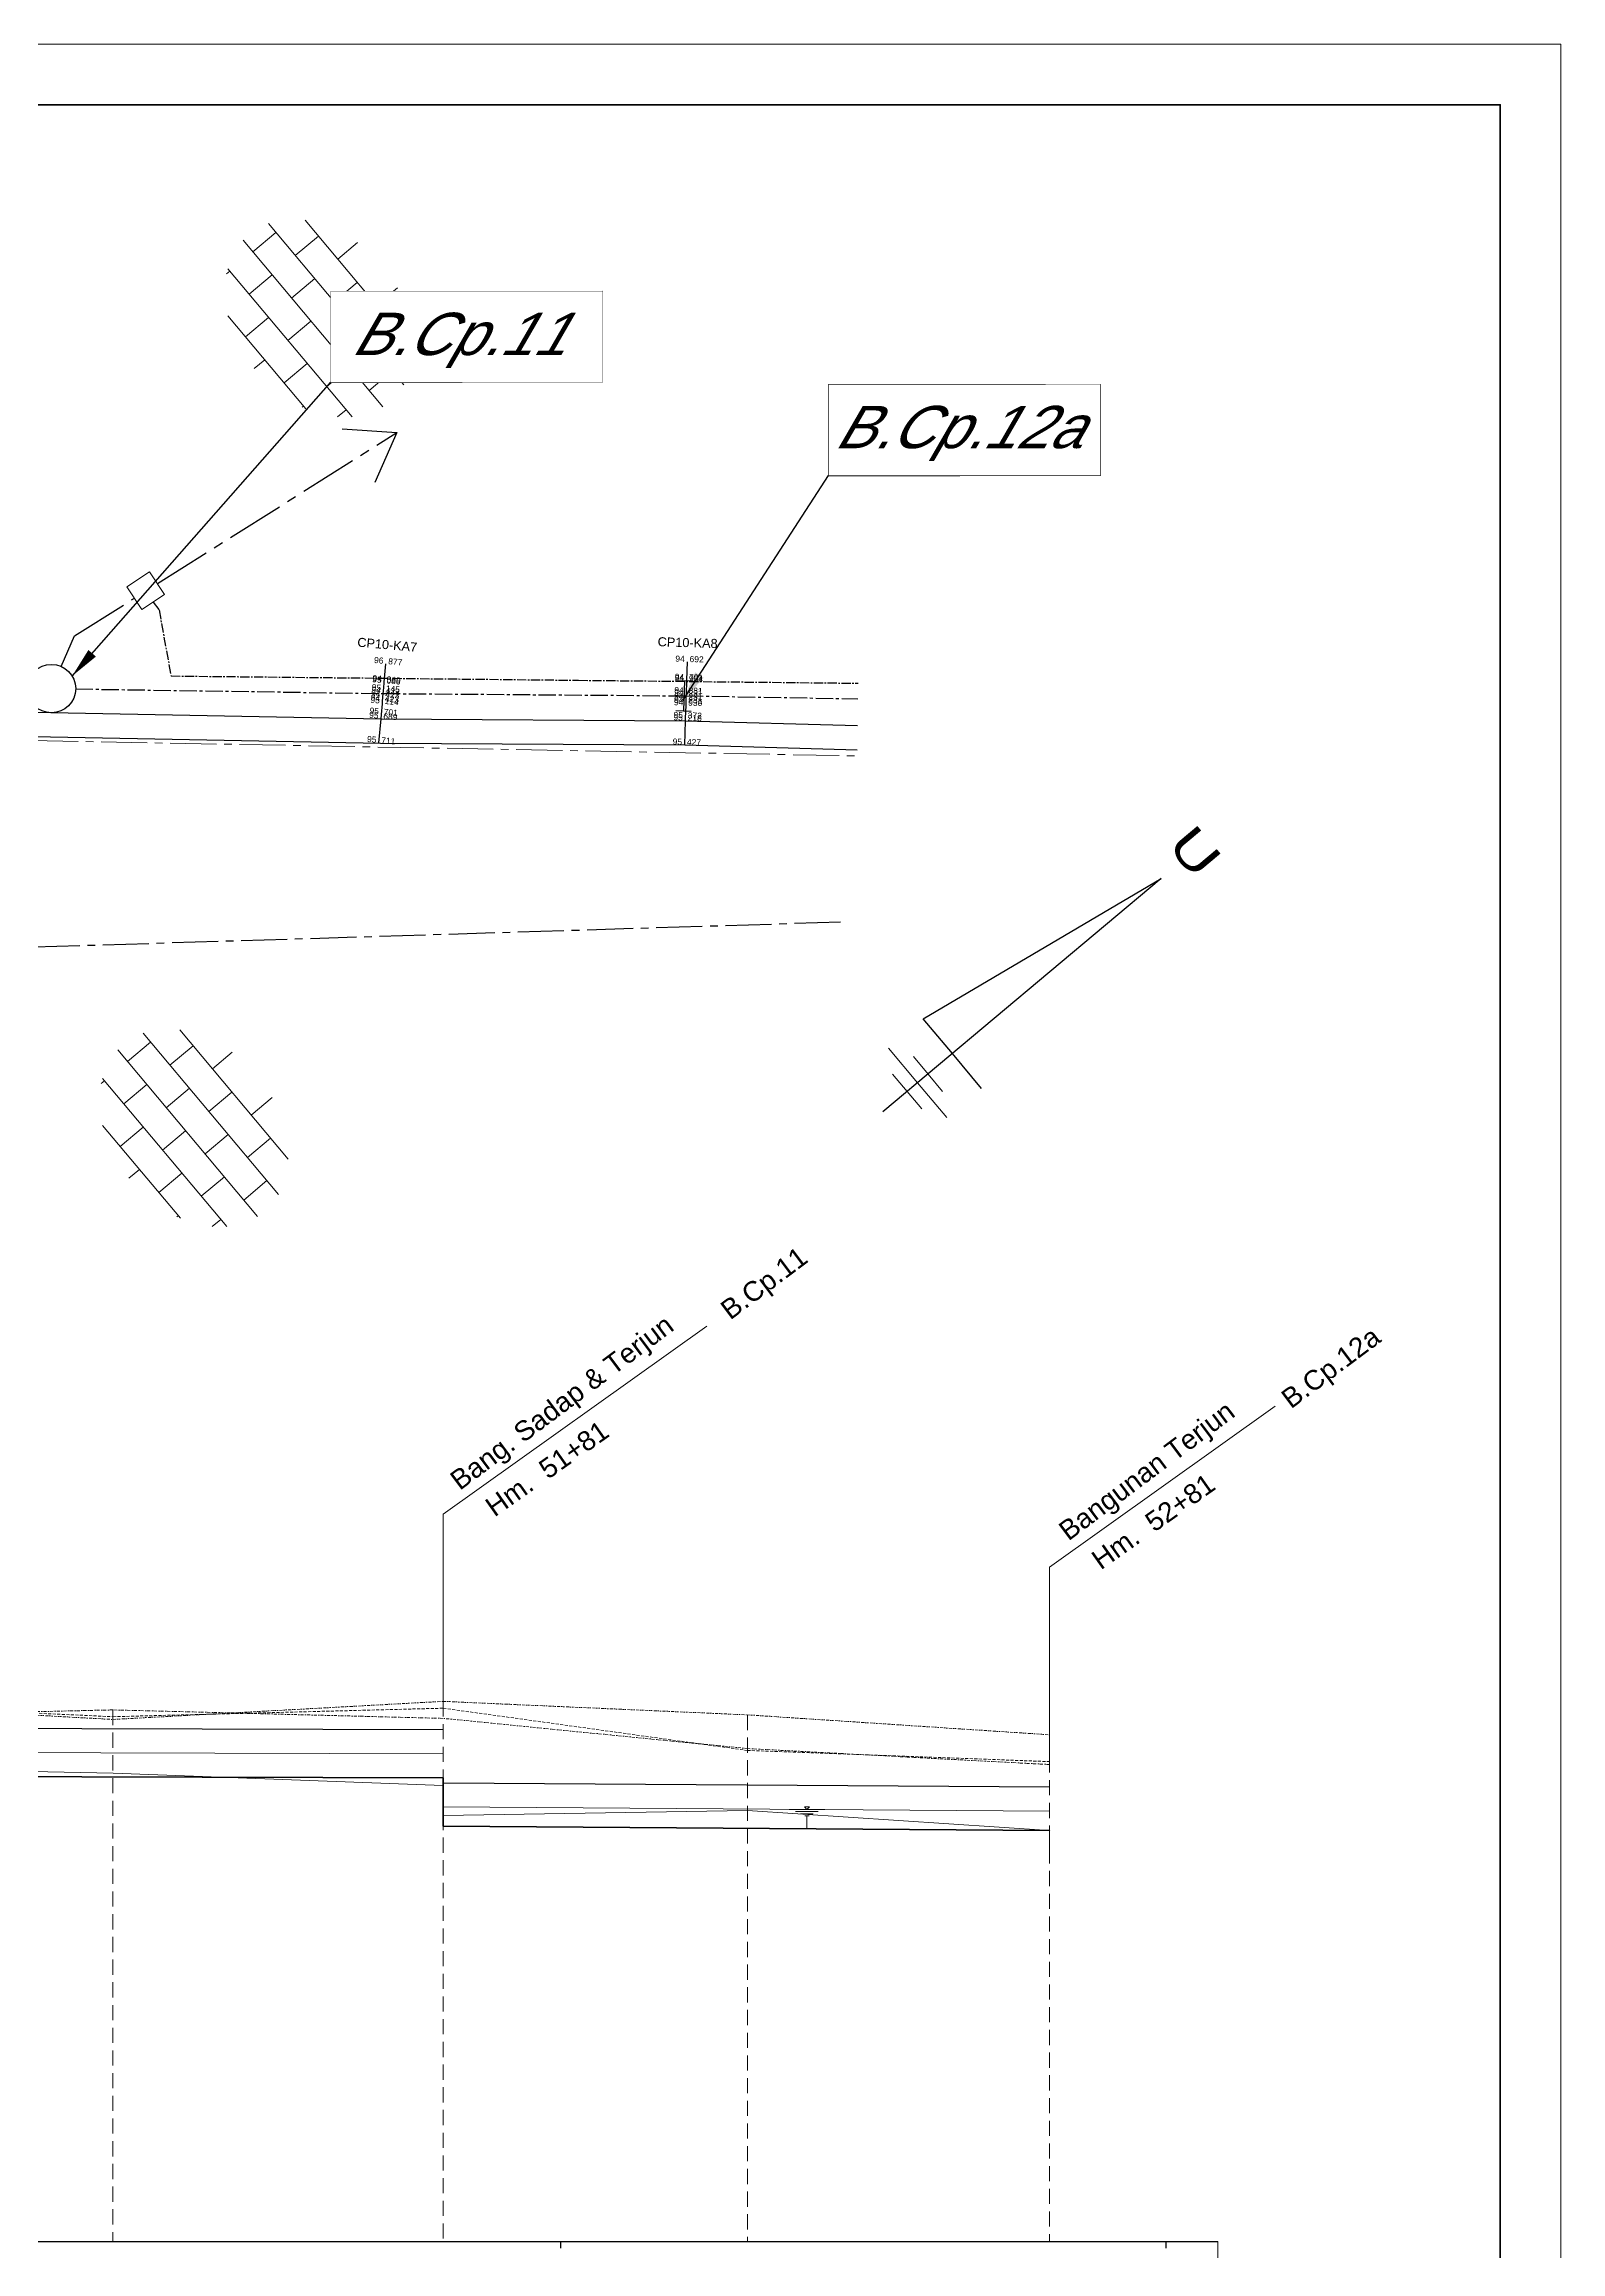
# Model space of a CAD drawing. Header units: inches. Extents: x 7 to 848, y 7 to 601.
# Drawn here: x 597 to 847.5, y 236.4 to 601.1 of the extents above; entities that cross this region are included whole.
import ezdxf
from ezdxf.enums import TextEntityAlignment as Align

# ---------------------------------------------------------------- set-up
doc = ezdxf.new("R2010")
doc.units = ezdxf.units.IN
doc.header["$MEASUREMENT"] = 0
doc.set_wipeout_variables(frame=1)
for name, pattern in [('CENTER2', [28.575, 19.05, -3.175, 3.175, -3.175]), ('DASHDOT', [1, 0.5, -0.25, 0, -0.25]), ('DASHED', [0.75, 0.5, -0.25]), ('DIVIDE', [1.25, 0.5, -0.25, 0, -0.25, 0, -0.25]), ('DIVIDE2', [15.875, 6.35, -3.175, 0, -3.175, 0, -3.175]), ('HIDDEN', [0.375, 0.25, -0.125]), ('HIDDEN2', [4.7625, 3.175, -1.5875])]:
    doc.linetypes.add(name, pattern=pattern)
for name, color, linetype, lineweight in [('arsir', 8, 'Continuous', 9), ('BANGUNAN', 5, 'Continuous', 20), ('Batas Petak', 52, 'DIVIDE2', 18), ('Boks baru', 94, 'Continuous', 30), ('Dsr-Sal', 182, 'Continuous', 35), ('formlong', 7, 'Continuous', 20), ('Grs-Air', 6, 'Continuous', 13), ('JALAN', 242, 'Continuous', 25), ('Kampung', 32, 'Continuous', 9), ('l1', 8, 'DASHED', 9), ('polygon', 6, 'CENTER2', 13), ('saluran kuarter', 5, 'CENTER2', 25), ('Saluran sekunder', 5, 'CENTER2', 40), ('Saluran tersier', 5, 'CENTER2', 25), ('SAWAH', 3, 'Continuous', 9), ('TANAH-ASLI', 82, 'Continuous', 15), ('Tanggul', 22, 'Continuous', 30), ('Tanggul kanan', 142, 'HIDDEN2', 20), ('Tanggul kiri', 30, 'DASHDOT', 18)]:
    doc.layers.add(name, color=color, linetype=linetype, lineweight=lineweight)
for name, color, linetype in [('cross', 7, 'Continuous'), ('hideobjects', 1, 'Continuous'), ('kop', 7, 'Continuous'), ('LOGO BM', 5, 'Continuous'), ('no-cross', 7, 'Continuous'), ('spotheight', 7, 'Continuous')]:
    doc.layers.add(name, color=color, linetype=linetype)
doc.layers.get('Batas Petak').off()
doc.styles.add('Arial TUR', font='arial.ttf')
doc.styles.get("Standard").update_dxf_attribs({"font": 'arial.ttf'})
doc.styles.add('Text', font='arial.ttf')
doc.dimstyles.new('ISO-25', dxfattribs={"dimtxt": 2.5, "dimasz": 2.5, "dimexe": 1.25, "dimexo": 0.625, "dimtad": 1, "dimtxsty": 'Standard', "dimcen": 2.5, "dimadec": 0, "dimazin": 0, "dimtfac": 1, "dimtmove": 0, "dimatfit": 3, "dimfxl": 1, "dimarcsym": 0})

# ---------------------------------------------------------------- blocks, each defined once
blk = doc.blocks.new('air')
at = {"layer": 'Grs-Air', "lineweight": 9}
for p, q in [((33044.87, 24193.35), (33050.74, 24193.35)), ((33045.92, 24193), (33049.69, 24193)), ((33046.76, 24192.65), (33048.86, 24192.65)), ((33047.46, 24192.3), (33048.16, 24192.3)), ((33047.81, 24191.95), (33047.81, 24191.95))]:
    blk.add_line(p, q, dxfattribs=at)
for points in [[(33047.81, 24193.35), (33047.39, 24193.79), (33048.25, 24193.79), (33047.81, 24193.35)], [(33047.81, 24190.33), (33047.81, 24192.3)]]:
    blk.add_lwpolyline(points, dxfattribs=at)
blk = doc.blocks.new('tj')
at = {"layer": 'BANGUNAN', "linetype": 'Continuous', "lineweight": 30}
for points in [[(530565.73, 9174108.68), (530568.23, 9174108.68)], [(530566.98, 9174108.68), (530566.98, 9174103.68)], [(530565.73, 9174103.68), (530568.23, 9174103.68)]]:
    blk.add_lwpolyline(points, dxfattribs=at)
blk = doc.blocks.new('zatt1')
at = {"const_width": 0.075}
blk.add_lwpolyline([(-0.04, 0, 1), (0.04, 0, 1)], format="xyb", close=True, dxfattribs=at)
blk.add_attdef('0', text='', height=1).set_placement((-0.4, 0), align=Align.RIGHT)
blk.add_attdef('000', (0.4, 0), '', height=1)

msp = doc.modelspace()

# ---------------------------------------------------------------- hatches: boundary and pattern name
at = {"layer": 'SAWAH'}
h = msp.add_hatch(dxfattribs=at)
h.set_pattern_fill('AR-B816', color=256, scale=0.0245, angle=-50)
h.set_pattern_definition([(310, (-2578057.7366, -1922038.46), (3.813675656, 3.200053836), []), (40, (-2578057.7366, -1922038.46), (0.6136218196, 7.013729492), [4.9784, -4.9784])])
h.paths.add_polyline_path([(657.48, 547.43), (657.24, 546.67), (656.95, 545.93), (656.62, 545.22), (656.24, 544.54), (655.82, 543.9), (655.36, 543.29), (654.85, 542.73), (654.31, 542.2), (653.74, 541.71), (653.12, 541.27), (652.48, 540.88), (651.8, 540.53), (651.1, 540.22), (650.36, 539.97), (649.61, 539.76), (648.83, 539.61), (648.03, 539.5), (647.21, 539.44), (646.38, 539.44), (645.54, 539.48), (644.69, 539.58), (643.83, 539.72), (642.96, 539.92), (642.1, 540.16), (641.23, 540.45), (640.37, 540.79), (639.52, 541.18), (638.67, 541.61), (637.84, 542.09), (637.02, 542.6), (636.21, 543.16), (635.43, 543.76), (634.67, 544.39), (633.93, 545.06), (633.22, 545.76), (632.53, 546.5), (631.88, 547.26), (631.26, 548.05), (630.67, 548.86), (630.12, 549.69), (629.61, 550.54), (629.14, 551.41), (628.71, 552.3), (628.32, 553.19), (627.98, 554.09), (627.68, 555), (627.42, 555.9), (627.21, 556.81), (627.05, 557.72), (626.94, 558.62), (626.87, 559.51), (626.85, 560.39), (626.88, 561.25), (626.96, 562.1), (627.09, 562.93), (627.26, 563.73), (627.48, 564.51), (627.75, 565.27), (628.06, 565.99), (628.42, 566.69), (628.82, 567.35), (629.26, 567.97), (629.74, 568.56), (630.26, 569.1), (630.82, 569.61), (631.42, 570.07), (632.05, 570.49), (632.71, 570.86), (633.4, 571.19), (634.12, 571.47), (634.86, 571.7), (635.63, 571.88), (636.42, 572.01), (637.23, 572.09), (638.05, 572.12), (638.89, 572.11), (639.74, 572.04), (640.59, 571.91), (641.46, 571.74), (642.32, 571.53), (643.19, 571.26), (644.05, 570.94), (644.91, 570.58), (645.76, 570.17), (646.6, 569.72), (647.43, 569.22), (648.24, 568.68), (649.03, 568.11), (649.81, 567.49), (650.56, 566.84), (651.28, 566.15), (651.98, 565.43), (652.65, 564.69), (653.29, 563.91), (653.89, 563.11), (654.46, 562.29), (654.99, 561.44), (655.48, 560.58), (655.93, 559.71), (656.34, 558.82), (656.71, 557.92), (657.03, 557.02), (657.31, 556.11), (657.54, 555.2), (657.73, 554.29), (657.86, 553.39), (657.95, 552.5), (657.99, 551.61), (657.99, 550.74), (657.93, 549.88), (657.83, 549.05), (657.68, 548.23)])
h = msp.add_hatch(dxfattribs=at)
h.set_pattern_fill('AR-B816', color=256, scale=0.0245, angle=-50)
h.set_pattern_definition([(310, (-2578078.4367, -1922172.2063), (3.813675656, 3.200053836), []), (40, (-2578078.4367, -1922172.2063), (0.6136218196, 7.013729492), [4.9784, -4.9784])])
h.paths.add_polyline_path([(636.78, 413.69), (636.54, 412.92), (636.25, 412.18), (635.92, 411.47), (635.54, 410.79), (635.12, 410.15), (634.66, 409.55), (634.15, 408.98), (633.61, 408.45), (633.04, 407.97), (632.42, 407.53), (631.78, 407.13), (631.1, 406.78), (630.4, 406.48), (629.66, 406.22), (628.91, 406.02), (628.13, 405.86), (627.33, 405.75), (626.51, 405.7), (625.68, 405.69), (624.84, 405.74), (623.99, 405.83), (623.13, 405.98), (622.26, 406.17), (621.4, 406.42), (620.53, 406.71), (619.67, 407.05), (618.82, 407.43), (617.97, 407.86), (617.14, 408.34), (616.32, 408.86), (615.51, 409.41), (614.73, 410.01), (613.97, 410.65), (613.23, 411.31), (612.52, 412.02), (611.83, 412.75), (611.18, 413.51), (610.56, 414.3), (609.97, 415.11), (609.42, 415.95), (608.91, 416.8), (608.44, 417.67), (608.01, 418.55), (607.62, 419.44), (607.28, 420.34), (606.98, 421.25), (606.72, 422.16), (606.51, 423.07), (606.35, 423.97), (606.24, 424.87), (606.17, 425.76), (606.15, 426.64), (606.18, 427.5), (606.26, 428.35), (606.39, 429.18), (606.56, 429.99), (606.78, 430.77), (607.05, 431.52), (607.36, 432.25), (607.72, 432.94), (608.12, 433.6), (608.56, 434.22), (609.04, 434.81), (609.56, 435.36), (610.12, 435.86), (610.72, 436.32), (611.35, 436.74), (612.01, 437.12), (612.7, 437.44), (613.42, 437.72), (614.16, 437.95), (614.93, 438.13), (615.72, 438.27), (616.53, 438.35), (617.35, 438.38), (618.19, 438.36), (619.04, 438.29), (619.89, 438.17), (620.76, 438), (621.62, 437.78), (622.49, 437.51), (623.35, 437.2), (624.21, 436.83), (625.06, 436.42), (625.9, 435.97), (626.73, 435.47), (627.54, 434.94), (628.33, 434.36), (629.11, 433.74), (629.86, 433.09), (630.58, 432.41), (631.28, 431.69), (631.95, 430.94), (632.59, 430.16), (633.19, 429.36), (633.76, 428.54), (634.29, 427.7), (634.78, 426.84), (635.23, 425.96), (635.64, 425.07), (636.01, 424.18), (636.33, 423.27), (636.61, 422.36), (636.84, 421.46), (637.03, 420.55), (637.16, 419.65), (637.25, 418.75), (637.29, 417.87), (637.29, 416.99), (637.23, 416.14), (637.13, 415.3), (636.98, 414.48)])

# ---------------------------------------------------------------- linework, layer by layer
at = {"color": 52, "lineweight": 9}
msp.add_lwpolyline([(6.5, 7.08), (847.5, 7.08), (847.5, 601.08), (6.5, 601.08)], close=True, dxfattribs=at)
at = {"color": 94, "lineweight": 35}
msp.add_lwpolyline([(56.5, 17.08), (837.5, 17.08), (837.5, 591.08), (56.5, 591.08)], close=True, dxfattribs=at)
at = {"lineweight": 25}
msp.add_lwpolyline([(751.83, 428.58), (747.01, 434.33), (742.19, 440.07), (781.48, 463.25), (735.52, 424.68)], dxfattribs=at)
at = {"lineweight": 20}
for points in [[(746.08, 423.76), (741.26, 429.5), (736.44, 435.25)], [(737.13, 430.93), (739.54, 428.06), (741.95, 425.19)], [(740.58, 433.82), (742.99, 430.95), (745.4, 428.08)]]:
    msp.add_lwpolyline(points, dxfattribs=at)
for points in [[(682.27, 238.08), (682.27, 236.99)], [(782.27, 238.08), (782.27, 236.99)]]:
    msp.add_lwpolyline(points)
at = {"layer": 'arsir'}
for points in [[(662.92, 326.85), (662.92, 358.22), (706.45, 389.29)], [(763.06, 317.37), (763.06, 349.48), (800.32, 376.07)]]:
    msp.add_lwpolyline(points, dxfattribs=at)
at = {"layer": 'BANGUNAN', "lineweight": 30}
msp.add_circle((598.21, 494.62, 105.45), 4, dxfattribs=at)
at = {"layer": 'Boks baru', "lineweight": 18, "elevation": 105.44}
msp.add_lwpolyline([(610.66, 511.44), (613.15, 507.68), (616.9, 510.17), (614.42, 513.92)], close=True, dxfattribs=at)
at = {"layer": 'cross'}
for points in [[(653.39, 498.69, 106.88), (653.13, 495.7, 104.87), (653.11, 495.5, 105.09), (653, 494.21, 105.14), (652.96, 493.81, 104.42), (652.85, 492.52, 104.41), (652.81, 492.12, 105.11), (652.65, 490.33, 105.7), (652.59, 489.63, 105.69), (652.24, 485.64, 105.71)], [(703.19, 499.02, 104.69), (703.09, 496.02, 104.7), (703.08, 495.82, 104.93), (703.02, 493.82, 104.88), (703.01, 493.42, 104.23), (702.97, 492.22, 104.52), (702.96, 491.82, 104.93), (702.89, 489.72, 105.37), (702.88, 489.32, 105.22), (702.75, 485.32, 105.43)]]:
    msp.add_polyline3d(points, dxfattribs=at)
at = {"layer": 'Dsr-Sal'}
msp.add_lwpolyline([(198.3, 325.08), (304.76, 323.68), (304.76, 315.68), (662.92, 314.68), (662.92, 306.68), (763.06, 305.98), (763.06, 305.98)], dxfattribs=at)
at = {"layer": 'formlong', "lineweight": 30}
msp.add_lwpolyline([(198.3, 238.08), (790.86, 238.08)], dxfattribs=at)
at = {"layer": 'formlong'}
msp.add_lwpolyline([(790.86, 98.08), (790.86, 238.08)], dxfattribs=at)
at = {"layer": 'Grs-Air'}
for points in [[(304.76, 319.68), (662.92, 318.68)], [(662.92, 309.88), (763.08, 309.18)]]:
    msp.add_lwpolyline(points, dxfattribs=at)
at = {"layer": 'JALAN'}
for points in [[(294.6, 497.64), (348.23, 495.55), (398.03, 494.69), (449.51, 493.45), (499.8, 492.56), (552.23, 491.66), (598.13, 490.65), (652.62, 489.62), (702.89, 489.31), (731.35, 488.5)], [(293.75, 493.67), (348.12, 491.56), (397.95, 490.69), (449.42, 489.45), (499.73, 488.56), (552.15, 487.66), (598.04, 486.65), (652.57, 485.62), (702.82, 485.31), (731.3, 484.5)]]:
    msp.add_lwpolyline(points, dxfattribs=at)
at = {"layer": 'Kampung', "lineweight": 18, "elevation": -72.84}
for points in [[(644.34, 560.23), (689.23, 560.25), (689.23, 545.23), (644.34, 545.23)], [(726.57, 544.84), (771.46, 544.86), (771.46, 529.84), (726.57, 529.84)]]:
    msp.add_lwpolyline(points, close=True, dxfattribs=at)
at = {"layer": 'l1', "ltscale": 5}
for p, q in [((608.37, 325.91), (608.37, 238.08)), ((713.16, 325.09), (713.16, 238.08))]:
    msp.add_line(p, q, dxfattribs=at)
at = {"layer": 'l1', "color": 1, "ltscale": 5}
for p, q in [((662.92, 327.32), (662.92, 238.08)), ((763.06, 321.8), (763.06, 238.08))]:
    msp.add_line(p, q, dxfattribs=at)
at = {"layer": 'polygon', "ltscale": 0.4, "elevation": 165}
msp.add_lwpolyline([(170.84, 496.31), (297.85, 491.54), (731.28, 483.5)], dxfattribs=at)
at = {"layer": 'saluran kuarter', "ltscale": 0.08, "elevation": 105.44}
msp.add_lwpolyline([(615.02, 508.92), (615.98, 507.61), (617.96, 496.71), (685.26, 496), (731.45, 495.51)], dxfattribs=at)
at = {"layer": 'Saluran sekunder', "lineweight": 30, "ltscale": 0.15, "elevation": 106.04}
msp.add_lwpolyline([(602.21, 494.56), (652.96, 493.81), (703.01, 493.42), (731.41, 492.94)], dxfattribs=at)
at = {"layer": 'Saluran tersier', "ltscale": 0.5, "elevation": 105.44}
for points in [[(615.71, 511.96), (655.23, 536.9)], [(599.8, 498.29), (602.04, 503.33), (611.91, 509.56)]]:
    msp.add_lwpolyline(points, dxfattribs=at)
at = {"layer": 'Saluran tersier', "linetype": 'Continuous', "lineweight": 25, "ltscale": 0.3, "elevation": 105.44}
msp.add_lwpolyline([(646.25, 537.52), (655.23, 536.9), (651.61, 528.66)], dxfattribs=at)
at = {"layer": 'Saluran tersier', "ltscale": 0.4, "elevation": 107.47}
msp.add_lwpolyline([(515.3, 449.46), (729.07, 456.1)], dxfattribs=at)
at = {"layer": 'TANAH-ASLI', "color": 7, "linetype": 'DIVIDE', "lineweight": 9}
msp.add_lwpolyline([(198.3, 351.28), (224.94, 332.95), (274.37, 333.78), (304.76, 332.69), (358.5, 328.87), (408.22, 327.32), (459.78, 328.87), (510.04, 326), (562.46, 326.86), (608.37, 324.33), (662.92, 327.32), (713.16, 325.09), (763.06, 321.8)], dxfattribs=at)
at = {"layer": 'TANAH-ASLI'}
msp.add_lwpolyline([(198.3, 325.08), (224.94, 324.79), (274.37, 324.39), (304.76, 324.08), (304.76, 316.08), (358.5, 318.45), (408.22, 317.3), (459.78, 318.07), (510.04, 316.74), (562.46, 316.42), (608.39, 315.44), (662.92, 313.44), (662.92, 308.44), (662.92, 308.44), (713.16, 309.3), (763.06, 305.98), (763.06, 302.38)], dxfattribs=at)
at = {"layer": 'Tanggul'}
for points in [[(304.76, 323.68), (662.92, 322.68)], [(662.95, 313.88), (763.11, 313.18)]]:
    msp.add_lwpolyline(points, dxfattribs=at)
at = {"layer": 'Tanggul kanan', "linetype": 'HIDDEN', "ltscale": 2}
msp.add_lwpolyline([(198.3, 336.32), (224.94, 333.02), (274.37, 332.55), (304.76, 332.69), (358.5, 326.85), (408.22, 325.45), (459.78, 326.43), (510.04, 325.91), (562.46, 326.88), (608.37, 324.79), (662.92, 326.19), (713.16, 319.21), (763.06, 317.37)], dxfattribs=at)
at = {"layer": 'Tanggul kiri'}
msp.add_lwpolyline([(763.06, 316.88), (713.16, 319.52), (662.92, 324.51), (608.37, 325.91), (562.46, 324.85), (510.04, 325.93), (459.78, 326.56), (408.22, 325.74), (358.5, 326.49), (304.76, 334.46), (274.37, 329.56), (224.94, 331.09), (198.3, 331.96)], dxfattribs=at)

# ---------------------------------------------------------------- block references
at = {"rotation": 359.7095543791613}
msp.add_blockref('air', (-32447.04, -23716.05), dxfattribs=at)
at = {"layer": 'Batas Petak', "linetype": 'Continuous', "rotation": 358.1792171838118}
msp.add_blockref('tj', (-821088.1, -9152122.88, 104.23), dxfattribs=at)
at = {"layer": 'hideobjects'}
for p, rotation, values in [((653.11, 495.51, 95.09), 354.9402777281816, {'0': '95', '000': '086'}), ((703.08, 495.82, 94.93), 358.1705555341169, {'0': '94', '000': '934'}), ((652.85, 492.52, 94.42), 354.9402777281816, {'0': '94', '000': '423'}), ((652.96, 493.81, 94.42), 354.9402777281816, {'0': '94', '000': '423'}), ((702.97, 492.22, 94.23), 358.1705555341169, {'0': '94', '000': '231'}), ((703.01, 493.42, 94.23), 358.1705555341169, {'0': '94', '000': '231'}), ((652.59, 489.63, 95.69), 354.9402777281816, {'0': '95', '000': '689'}), ((702.88, 489.32, 95.22), 358.1705555341169, {'0': '95', '000': '218'})]:
    msp.add_blockref('zatt1', p, dxfattribs=dict(at, rotation=rotation)).add_auto_attribs(values)
at = {"layer": 'spotheight'}
for p, rotation, values in [((653.4, 498.69, 96.88), 354.9402777281816, {'0': '96', '000': '877'}), ((703.19, 499.02, 94.69), 358.1705555341169, {'0': '94', '000': '692'}), ((653.13, 495.7, 94.87), 354.9402777281816, {'0': '94', '000': '869'}), ((703.09, 496.02, 94.7), 358.1705555341169, {'0': '94', '000': '701'}), ((652.81, 492.12, 95.11), 354.9402777281816, {'0': '95', '000': '114'}), ((652.91, 493.21, 94.42), 354.9402777281816, {'0': '94', '000': '423'}), ((653, 494.21, 95.14), 354.9402777281816, {'0': '95', '000': '145'}), ((702.96, 491.82, 94.93), 358.1705555341169, {'0': '94', '000': '930'}), ((702.99, 492.82, 94.23), 358.1705555341169, {'0': '94', '000': '231'}), ((703.02, 493.82, 94.88), 358.1705555341169, {'0': '94', '000': '881'}), ((652.65, 490.33, 95.7), 354.9402777281816, {'0': '95', '000': '701'}), ((702.89, 489.72, 95.37), 358.1705555341169, {'0': '95', '000': '372'}), ((652.24, 485.64, 95.71), 354.9402777281816, {'0': '95', '000': '711'}), ((702.75, 485.32, 95.43), 358.1705555341169, {'0': '95', '000': '427'})]:
    msp.add_blockref('zatt1', p, dxfattribs=dict(at, rotation=rotation)).add_auto_attribs(values)

# ---------------------------------------------------------------- texts
at = {"layer": 'kop', "color": 250, "style": 'Arial TUR', "width": 1.25}
msp.add_text('U', height=6, rotation=310, dxfattribs=at).set_placement((787.05, 467.69), align=Align.MIDDLE)
at = {"layer": 'LOGO BM', "color": 7, "ltscale": 2}
for s, p in [('B.Cp.11', (710.32, 390.22)), ('B.Cp.12a', (802.93, 375.54))]:
    msp.add_text(s, height=3.24, rotation=36.885, dxfattribs=at).set_placement(p)
for s, rotation, p in [('Bang. Sadap & Terjun', 36.885, (683.46, 375.43)), ('Bangunan Terjun', 36.885, (780.06, 364.14)), ('Hm.  51+81', 35.2295, (680.99, 364.46)), ('Hm.  52+81', 35.2295, (781.12, 355.72))]:
    msp.add_text(s, height=3.24, rotation=rotation, dxfattribs=at).set_placement(p, align=Align.CENTER)
at = {"layer": 'no-cross'}
for s, rotation, p in [('CP10-KA7', 354.9403, (653.57, 500.68)), ('CP10-KA8', 358.1706, (703.25, 501.02))]:
    msp.add_text(s, height=1.5, rotation=rotation, dxfattribs=at).set_placement(p, align=Align.BOTTOM_CENTER)

# ---------------------------------------------------------------- leaders
at = {"layer": 'arsir', "color": 5, "lineweight": 13}
for points in [[(601.63, 496.7, -72.84), (644.34, 545.23, -72.84), (666.02, 545.23, -72.84)], [(702.51, 492.66, -72.84), (726.57, 529.84, -72.84), (748.25, 529.84, -72.84)]]:
    msp.add_leader(points, dimstyle='ISO-25', override={"dimasz": 5}, dxfattribs=at)

# ---------------------------------------------------------------- next in the draw order: wipeouts: each hides what was drawn before it
at = {"color": 5, "lineweight": 13}
for points in [[(644.34, 560.23), (689.23, 560.25), (689.23, 545.23), (644.34, 545.23)], [(726.57, 544.84), (771.46, 544.86), (771.46, 529.84), (726.57, 529.84)]]:
    msp.add_wipeout(points, dxfattribs=at).translate(0, 0, -72.84).dxf.layer = 'arsir'

# ---------------------------------------------------------------- next in the draw order: texts
at = {"layer": 'BANGUNAN', "lineweight": 20, "style": 'Text', "oblique": 30}
for s, p in [('B.Cp.11', (647.57, 549.71, -39.71)), ('B.Cp.12a', (727.38, 534.33, -39.71))]:
    msp.add_text(s, height=6.999, rotation=360, dxfattribs=at).set_placement(p)

doc.saveas('drawing.dxf')
